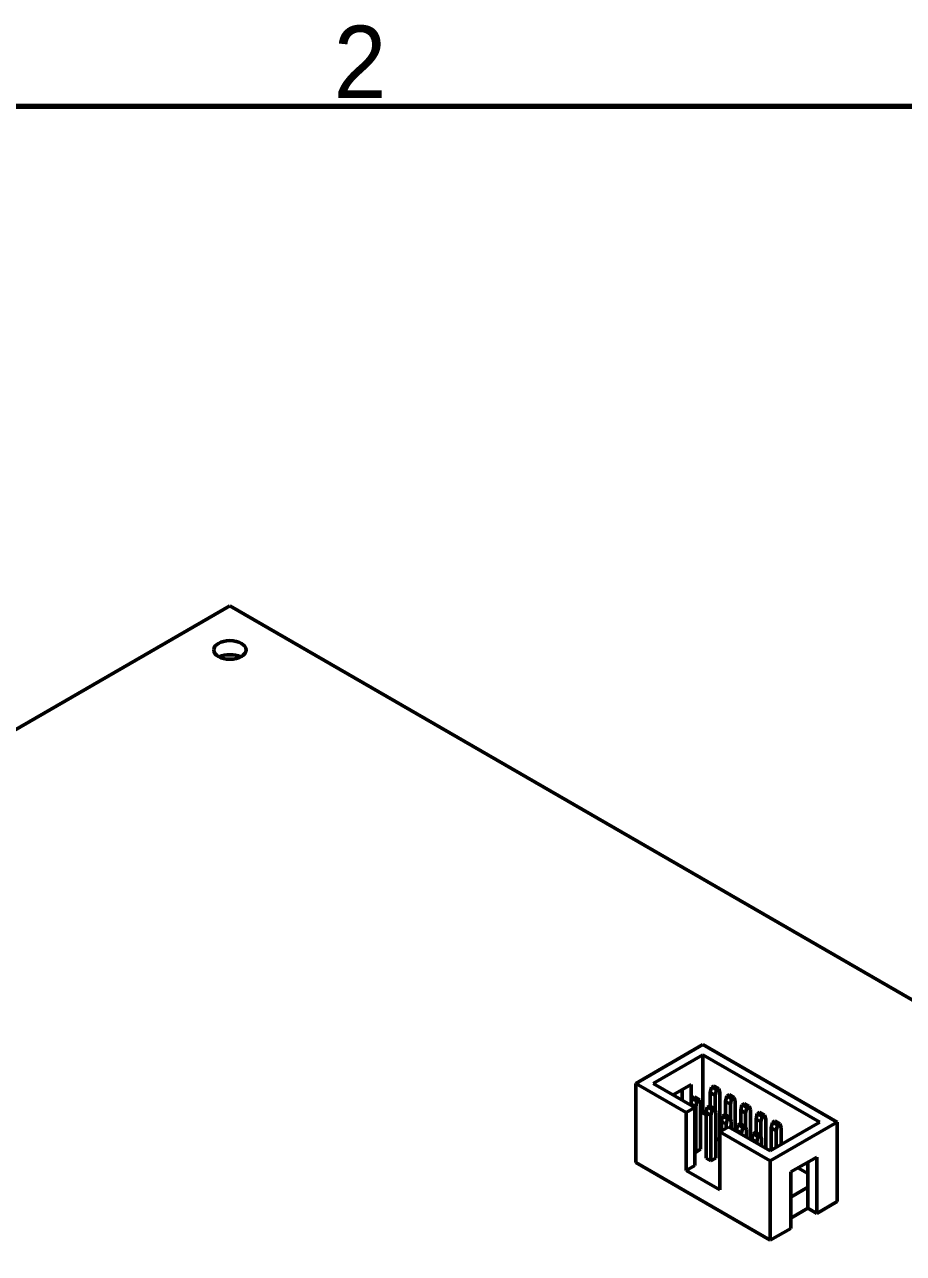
# Model space of a CAD drawing. Header units: millimetres. Extents: x 845 to 2568, y -211 to 570.
# Drawn here: x 1418.5 to 1500, y 444.5 to 558.4 of the extents above; entities that cross this region are included whole.
import ezdxf

# ---------------------------------------------------------------- set-up
doc = ezdxf.new("R2010")
doc.units = ezdxf.units.MM
doc.header["$LTSCALE"] = 2
doc.layers.get('0').update_dxf_attribs({"lineweight": 25})
doc.layers.add('경계(ISO)', color=7, linetype='Continuous', lineweight=70)
doc.layers.add('외형선(ISO)', color=7, linetype='Continuous', lineweight=50)
doc.styles.get("Standard").update_dxf_attribs({"font": ''})
doc.styles.get('Standard').set_extended_font_data('Gulim')

# ---------------------------------------------------------------- blocks, each defined once
blk = doc.blocks.new('경계 Default Border')
at = {"layer": '경계(ISO)', "flags": 128}
blk.add_lwpolyline([(10, 10), (10, 287), (410, 287), (410, 10), (10, 10)], dxfattribs=at)
at = {"layer": '경계(ISO)', "insert": (314.007, 287.395), "char_height": 3.5, "attachment_point": 7}
blk.add_mtext('2', dxfattribs=at)

msp = doc.modelspace()

# ---------------------------------------------------------------- linework, layer by layer
at = {"layer": '외형선(ISO)'}
for p, q in [((1437.553, 504.4735), (1408.0424, 487.4355)), ((1593.1165, 414.6589), (1437.553, 504.4735)), ((1481.3937, 463.812), (1475.1711, 460.2194)), ((1493.8529, 456.6186), (1481.3937, 463.812)), ((1476.7975, 460.2194), (1481.3937, 462.873)), ((1481.3937, 462.873), (1492.2265, 456.6186)), ((1481.3937, 462.873), (1481.3937, 457.4841)), ((1475.1711, 460.2194), (1479.8451, 457.5209)), ((1475.1711, 460.2194), (1475.1711, 452.8709)), ((1480.6583, 457.9904), (1476.7975, 460.2194)), ((1478.6359, 459.1579), (1480.2976, 460.1173)), ((1479.4845, 458.668), (1479.4845, 459.6478)), ((1480.2976, 460.1173), (1480.2976, 458.4023)), ((1482.1892, 459.8704), (1482.076, 459.3594)), ((1482.076, 459.3594), (1482.076, 458.123)), ((1482.076, 459.3594), (1482.5286, 459.0981)), ((1482.1892, 459.8704), (1482.4154, 460.001)), ((1482.1892, 459.8704), (1482.6417, 459.6091)), ((1482.4154, 460.001), (1482.868, 459.7397)), ((1482.5286, 459.0981), (1482.6417, 459.6091)), ((1482.5286, 457.7437), (1482.5286, 459.0981)), ((1482.6417, 459.6091), (1482.868, 459.7397)), ((1482.868, 459.7397), (1482.9811, 459.3594)), ((1482.9811, 459.3594), (1482.9811, 455.7389)), ((1483.6034, 459.0539), (1483.4902, 458.5429)), ((1483.6034, 459.0539), (1483.8296, 459.1845)), ((1483.6034, 459.0539), (1484.0559, 458.7926)), ((1483.8296, 459.1845), (1484.2822, 458.9232)), ((1479.8451, 457.5209), (1480.6583, 457.9904)), ((1480.3931, 458.8334), (1480.28, 458.3225)), ((1480.28, 458.3225), (1480.7325, 458.0612)), ((1480.28, 458.3225), (1480.28, 458.2088)), ((1480.6194, 458.964), (1480.3931, 458.8334)), ((1480.3931, 458.8334), (1480.8457, 458.5721)), ((1480.6194, 458.964), (1481.0719, 458.7028)), ((1480.6583, 457.9904), (1480.6583, 452.6015)), ((1480.7325, 458.0612), (1480.8457, 458.5721)), ((1480.7325, 453.8528), (1480.7325, 458.0612)), ((1480.8457, 458.5721), (1481.0719, 458.7028)), ((1481.0719, 458.7028), (1481.1851, 458.3225)), ((1481.1851, 458.3225), (1481.1851, 454.114)), ((1481.8073, 458.0169), (1481.6942, 457.506)), ((1482.0336, 458.1475), (1481.8073, 458.0169)), ((1481.8073, 458.0169), (1482.2599, 457.7556)), ((1482.0336, 458.1475), (1482.4861, 457.8863)), ((1482.2599, 457.7556), (1482.4861, 457.8863)), ((1482.4861, 457.8863), (1482.5993, 457.506)), ((1483.4902, 458.5429), (1483.4902, 457.3066)), ((1483.4902, 458.5429), (1483.9428, 458.2816)), ((1483.9428, 458.2816), (1484.0559, 458.7926)), ((1483.9428, 456.9272), (1483.9428, 458.2816)), ((1484.0559, 458.7926), (1484.2822, 458.9232)), ((1484.2822, 458.9232), (1484.3953, 458.5429)), ((1484.3953, 458.5429), (1484.3953, 455.8328)), ((1485.0176, 458.2374), (1484.9045, 457.7264)), ((1485.0176, 458.2374), (1485.2439, 458.368)), ((1485.0176, 458.2374), (1485.4701, 457.9761)), ((1485.2439, 458.368), (1485.6964, 458.1067)), ((1485.357, 457.4651), (1485.4701, 457.9761)), ((1485.4701, 457.9761), (1485.6964, 458.1067)), ((1485.6964, 458.1067), (1485.8095, 457.7264)), ((1479.8451, 452.132), (1479.8451, 457.5209)), ((1481.1851, 457.3637), (1481.3937, 457.4841)), ((1481.3937, 457.4841), (1481.6942, 457.3106)), ((1481.6942, 457.506), (1482.1467, 457.2447)), ((1481.6942, 457.506), (1481.6942, 453.2975)), ((1482.1467, 457.2447), (1482.2599, 457.7556)), ((1482.1467, 453.0363), (1482.1467, 457.2447)), ((1482.5993, 457.506), (1482.5993, 453.2975)), ((1483.2215, 457.2004), (1483.1084, 456.6895)), ((1483.4478, 457.331), (1483.2215, 457.2004)), ((1483.2215, 457.2004), (1483.6741, 456.9391)), ((1483.4478, 457.331), (1483.9004, 457.0698)), ((1483.5609, 456.4282), (1483.6741, 456.9391)), ((1483.6741, 456.9391), (1483.9004, 457.0698)), ((1483.9004, 457.0698), (1484.0135, 456.6895)), ((1484.9045, 457.7264), (1484.9045, 456.4901)), ((1484.9045, 457.7264), (1485.357, 457.4651)), ((1485.357, 456.1107), (1485.357, 457.4651)), ((1485.8095, 457.7264), (1485.8095, 455.0163)), ((1486.4318, 457.4209), (1486.3187, 456.9099)), ((1486.3187, 456.9099), (1486.3187, 455.6736)), ((1486.3187, 456.9099), (1486.7712, 456.6486)), ((1486.4318, 457.4209), (1486.6581, 457.5515)), ((1486.4318, 457.4209), (1486.8843, 457.1596)), ((1486.6581, 457.5515), (1487.1106, 457.2902)), ((1486.7712, 456.6486), (1486.8843, 457.1596)), ((1486.8843, 457.1596), (1487.1106, 457.2902)), ((1487.1106, 457.2902), (1487.2238, 456.9099)), ((1487.2238, 456.9099), (1487.2238, 454.1998)), ((1487.846, 456.6044), (1488.0723, 456.735)), ((1488.0723, 456.735), (1488.5248, 456.4737)), ((1483.7695, 456.1941), (1482.9564, 455.7246)), ((1482.9564, 455.7246), (1482.9564, 450.3357)), ((1482.9564, 455.7246), (1487.6303, 453.0261)), ((1482.9811, 456.5676), (1483.1084, 456.4941)), ((1483.1084, 456.6895), (1483.5609, 456.4282)), ((1483.1084, 456.6895), (1483.1084, 455.8123)), ((1483.5609, 456.0736), (1483.5609, 456.4282)), ((1487.6303, 453.965), (1483.7695, 456.1941)), ((1484.0135, 456.6895), (1484.0135, 456.0532)), ((1484.6358, 456.3839), (1484.5226, 455.873)), ((1484.5226, 455.873), (1484.9752, 455.6117)), ((1484.5226, 455.873), (1484.5226, 455.7593)), ((1484.862, 456.5145), (1484.6358, 456.3839)), ((1484.6358, 456.3839), (1485.0883, 456.1226)), ((1484.862, 456.5145), (1485.3146, 456.2533)), ((1484.9752, 455.6117), (1485.0883, 456.1226)), ((1484.9752, 455.498), (1484.9752, 455.6117)), ((1485.0883, 456.1226), (1485.3146, 456.2533)), ((1485.3146, 456.2533), (1485.4277, 455.873)), ((1485.4277, 455.873), (1485.4277, 455.2367)), ((1486.2762, 455.6981), (1486.05, 455.5674)), ((1486.2762, 455.6981), (1486.7288, 455.4368)), ((1486.7712, 455.2942), (1486.7712, 456.6486)), ((1492.2265, 456.6186), (1487.6303, 453.965)), ((1487.6303, 453.0261), (1493.8529, 456.6186)), ((1487.846, 456.6044), (1487.7329, 456.0934)), ((1487.7329, 456.0934), (1487.7329, 454.0242)), ((1487.7329, 456.0934), (1488.1854, 455.8321)), ((1487.846, 456.6044), (1488.2986, 456.3431)), ((1488.1854, 455.8321), (1488.2986, 456.3431)), ((1488.1854, 454.2855), (1488.1854, 455.8321)), ((1488.2986, 456.3431), (1488.5248, 456.4737)), ((1488.5248, 456.4737), (1488.638, 456.0934)), ((1488.638, 456.0934), (1488.638, 454.5468)), ((1493.8529, 456.6186), (1493.8529, 449.2702)), ((1482.9564, 455.1367), (1482.5993, 454.9305)), ((1486.05, 455.5674), (1485.9368, 455.0565)), ((1485.9368, 455.0565), (1486.3894, 454.7952)), ((1485.9368, 455.0565), (1485.9368, 454.9428)), ((1486.05, 455.5674), (1486.5025, 455.3061)), ((1486.3894, 454.7952), (1486.5025, 455.3061)), ((1486.3894, 454.6815), (1486.3894, 454.7952)), ((1486.5025, 455.3061), (1486.7288, 455.4368)), ((1486.7288, 455.4368), (1486.8419, 455.0565)), ((1486.8419, 455.0565), (1486.8419, 454.4202)), ((1480.7325, 453.8528), (1480.6583, 453.8956)), ((1481.1851, 454.114), (1480.7325, 453.8528)), ((1489.5395, 452.0054), (1491.9437, 453.3935)), ((1491.9437, 453.3935), (1491.9437, 448.1679)), ((1487.6303, 445.6776), (1475.1711, 452.8709)), ((1479.8451, 452.132), (1480.6583, 452.6015)), ((1482.1467, 453.0363), (1481.6942, 453.2975)), ((1482.5993, 453.2975), (1482.1467, 453.0363)), ((1487.6303, 453.0261), (1487.6303, 445.6776)), ((1490.2113, 452.3933), (1491.1305, 451.8625)), ((1491.1305, 450.597), (1491.1305, 452.924)), ((1482.9564, 450.3357), (1479.8451, 452.132)), ((1489.5395, 446.7799), (1489.5395, 452.0054)), ((1491.1305, 450.597), (1489.5395, 449.6784)), ((1491.1305, 450.597), (1491.1305, 448.6374)), ((1493.8529, 449.2702), (1491.9437, 448.1679)), ((1491.1305, 448.6374), (1489.5395, 447.7188)), ((1491.9437, 448.1679), (1491.1305, 448.6374)), ((1489.5395, 446.7799), (1487.6303, 445.6776))]:
    msp.add_line(p, q, dxfattribs=at)
msp.add_ellipse((1437.553, 500.391), major_axis=(-1.5, 0), ratio=0.57735027, dxfattribs=at)
msp.add_ellipse((1437.553, 499.0846), major_axis=(-1.5, 0), ratio=0.57735027, start_param=3.99609954, end_param=5.42867842, dxfattribs=at)

# ---------------------------------------------------------------- block references
at = {"color": 0, "xscale": 1.9171971, "yscale": 1.9171971, "zscale": 1.9171971}
msp.add_blockref('경계 Default Border', (845.1624, 0.5507), dxfattribs=at)

doc.saveas('drawing.dxf')
